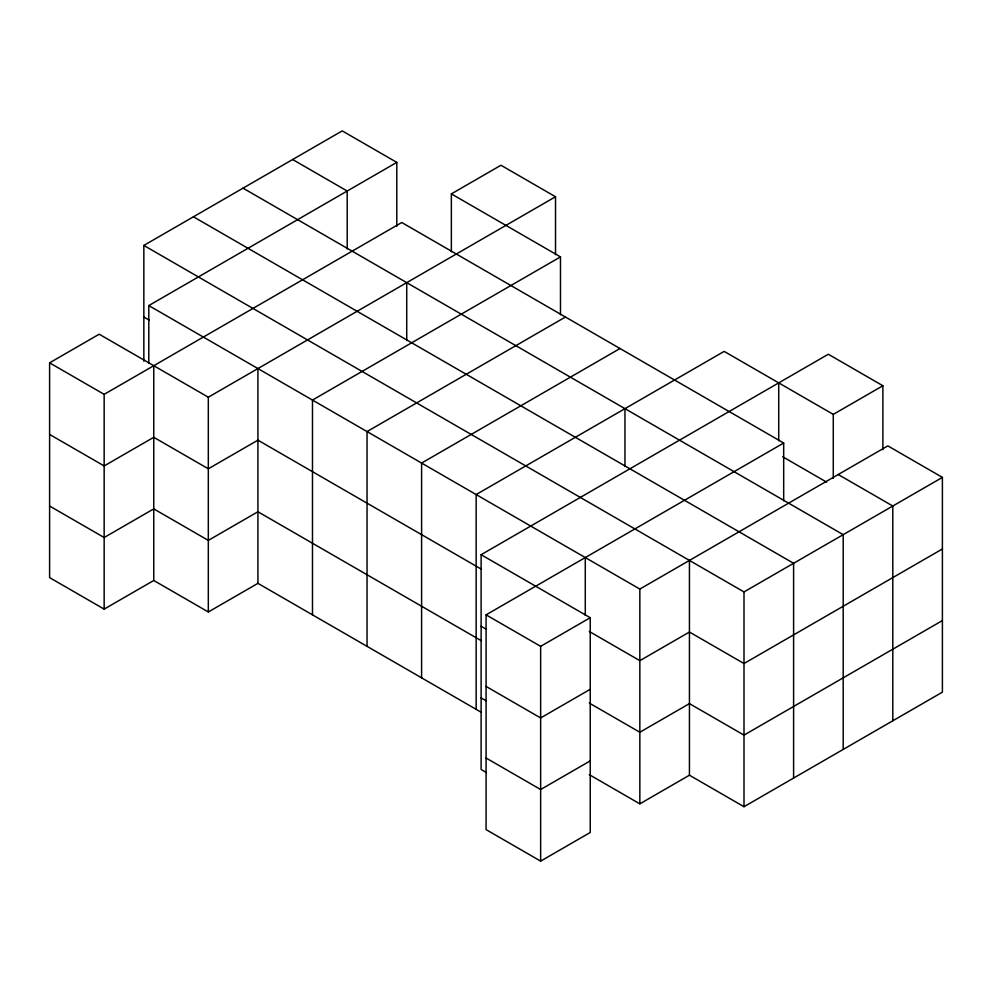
<?xml version="1.0" encoding="UTF-8"?>
<svg xmlns="http://www.w3.org/2000/svg" width="992" height="992" viewBox="0 0 992 992"><rect width="100%" height="100%" fill="white"/><g stroke="black" fill="none" stroke-linecap="round" stroke-linejoin="round"><path stroke-width="1.49" d="M143.84 361.2L143.84 245.433L342.24 130.882L396.8 162.39L396.8 226.362M481.48 712.417L257.92 583.346L208.32 611.977L153.76 580.481L104.16 609.113L49.6 577.617L49.6 362.836L99.2 334.205L208.32 397.209L555.52 196.751L555.52 254.634M148.8 363.444L148.8 305.573L396.8 162.39M49.6 362.836L104.16 394.345L401.76 222.518L783.68 443.027L783.68 500.898M451.36 251.77L451.36 193.886L500.96 165.255L555.52 196.751M560.48 314.774L560.48 256.891L312.48 400.061L312.48 614.842M565.44 317.018L367.04 431.57L367.04 646.338M620 348.527L421.6 463.066L421.6 677.846M486.44 772.557L481.12 769.482L481.12 554.702L828.32 354.243L882.88 385.752L882.88 449.723M481.12 554.702L590.24 617.706L590.24 832.474L540.64 861.118L486.08 829.61L486.08 614.842L783.68 443.027M476.16 709.342L476.16 494.562L724.16 351.391L833.28 414.383L882.88 385.752M486.08 614.842L540.64 646.338L590.24 617.706M148.8 305.573L639.84 589.062L887.84 445.879L942.4 477.388L942.4 692.156L744 806.707L689.44 775.211L639.84 803.842L589.273 774.653M143.84 245.433L744 591.926L942.4 477.388M590.24 689.291L540.64 717.935L486.08 686.427M942.4 548.973L744 663.524L689.44 632.028L639.84 660.66L589.273 631.458M590.24 760.889L540.64 789.52L486.08 758.024M942.4 620.57L744 735.109L689.44 703.613L639.84 732.245L589.273 703.055M451.36 193.886L560.48 256.891M292.64 159.526L347.2 191.022L347.2 248.905M838.24 474.523L892.8 506.019L892.8 720.8M782.713 456.779L826.621 482.137M243.04 188.158L843.2 534.663L843.2 749.431M193.44 216.789L793.6 563.295L793.6 778.075M143.84 317.018L149.16 320.094M481.48 569.234L257.92 440.163L208.32 468.794L153.76 437.298L104.16 465.93L49.6 434.434M481.12 626.299L486.44 629.362M481.48 640.82L257.92 511.748L208.32 540.392L153.76 508.884L104.16 537.528L49.6 506.019M481.12 697.884L486.44 700.96M833.28 414.383L833.28 478.355M778.72 382.887L778.72 440.77M744 591.926L744 806.707M689.44 560.43L689.44 775.211M639.84 589.062L639.84 803.842M624.96 408.654L624.96 466.538M585.28 557.566L585.28 615.449M540.64 646.338L540.64 861.118M406.72 282.658L406.72 340.541M257.92 368.565L257.92 583.346M208.32 397.209L208.32 611.977M153.76 365.701L153.76 580.481M104.16 394.345L104.16 609.113"/></g></svg>
